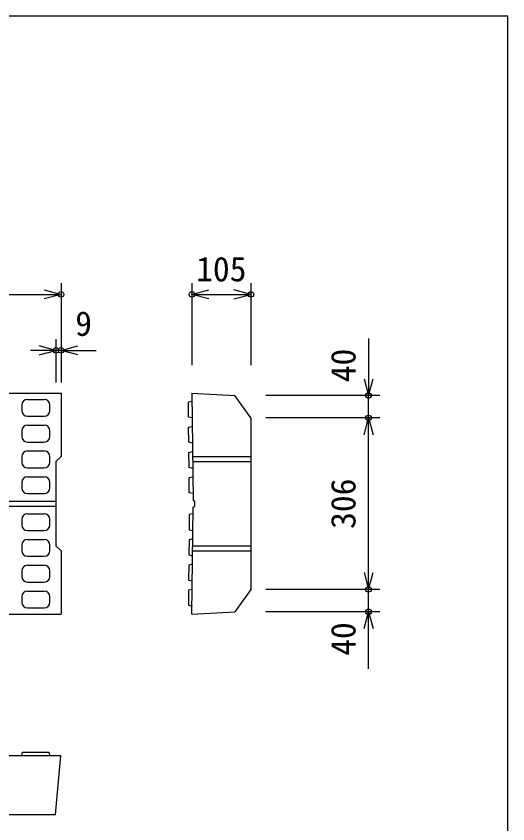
# Model space of a CAD drawing. Units: millimetres, scale not verified. Extents: x -16800 to 16800, y -5940 to 5940.
# Drawn here: x -4831 to -3954, y 2767 to 4208 of the extents above; entities that cross this region are included whole.
import ezdxf
from ezdxf.enums import TextEntityAlignment as Align

# ---------------------------------------------------------------- set-up
doc = ezdxf.new("R2010")
doc.units = ezdxf.units.MM
doc.header["$LTSCALE"] = 20
doc.header["$PDMODE"] = 32
doc.header["$PDSIZE"] = 10
for name, color, linetype, lineweight in [('0-0_DIM', 7, 'Continuous', 25), ('0-2_HATCH', 6, 'Continuous', 25), ('0-5_OUTLINE', 3, 'Continuous', 25), ('0-6_TXT', 7, 'Continuous', 25)]:
    doc.layers.add(name, color=color, linetype=linetype, lineweight=lineweight)
doc.styles.add('ＭＳ ゴシック', font='')
doc.styles.get('ＭＳ ゴシック').set_extended_font_data('MS Gothic')

msp = doc.modelspace()

# ---------------------------------------------------------------- linework, layer by layer
at = {"layer": '0-0_DIM'}
for p, q in [((-4751.2, 3731.58), (-4751.2, 3554.46)), ((-4517.65, 3731.6), (-4517.65, 3585.19)), ((-4412.65, 3731.6), (-4412.65, 3585.19)), ((-5751.2, 3711.58), (-4751.2, 3711.58)), ((-4517.65, 3711.6), (-4412.65, 3711.6)), ((-4202.65, 3633.04), (-4202.65, 3531.03)), ((-4760.2, 3631.58), (-4760.2, 3554.46)), ((-4751.2, 3611.58), (-4688.23, 3611.58)), ((-4182.65, 3531.03), (-4385.73, 3531.03)), ((-4182.65, 3531.03), (-4385.73, 3531.03)), ((-4202.65, 3491.05), (-4202.65, 3531.03)), ((-4182.65, 3491.05), (-4385.73, 3491.05)), ((-4202.65, 3185.05), (-4202.65, 3491.05)), ((-4182.65, 3185.05), (-4385.73, 3185.05)), ((-4202.65, 3145.05), (-4202.65, 3185.05)), ((-4182.65, 3145.05), (-4385.73, 3145.05)), ((-4182.65, 3145.05), (-4385.73, 3145.05)), ((-4202.65, 3043.04), (-4202.65, 3145.05))]:
    msp.add_line(p, q, dxfattribs=at)
for points in [[(-4781.2, 3719.62), (-4751.2, 3711.58), (-4781.2, 3703.54)], [(-4487.65, 3703.56), (-4517.65, 3711.6), (-4487.65, 3719.64)], [(-4442.65, 3703.56), (-4412.65, 3711.6), (-4442.65, 3719.64)], [(-4790.2, 3603.54), (-4760.2, 3611.58), (-4790.2, 3619.62)], [(-4721.2, 3603.54), (-4751.2, 3611.58), (-4721.2, 3619.62)], [(-4751.2, 3611.58), (-4760.2, 3611.58), (-4805.64, 3611.58)], [(-4210.69, 3561.03), (-4202.65, 3531.03), (-4194.61, 3561.03)], [(-4210.69, 3461.05), (-4202.65, 3491.05), (-4194.61, 3461.05)], [(-4210.69, 3215.05), (-4202.65, 3185.05), (-4194.61, 3215.05)], [(-4210.69, 3115.05), (-4202.65, 3145.05), (-4194.61, 3115.05)]]:
    msp.add_lwpolyline(points, dxfattribs=at)
for p in [(-4751.2, 3711.58), (-4517.65, 3711.6), (-4412.65, 3711.6), (-4760.2, 3611.58), (-4751.2, 3611.58), (-4202.65, 3531.03), (-4202.65, 3531.03), (-4202.65, 3491.05), (-4202.65, 3185.05), (-4202.65, 3145.05)]:
    msp.add_point(p, dxfattribs=at)
at = {"layer": '0-2_HATCH'}
for p, q in [((-4811.2, 3524.05), (-4781.2, 3524.05)), ((-4821.2, 3514.05), (-4821.2, 3504.05)), ((-4771.2, 3504.05), (-4771.2, 3514.05)), ((-4811.2, 3494.05), (-4781.2, 3494.05)), ((-4517.2, 3491.05), (-4523.72, 3492.55)), ((-4811.2, 3478.05), (-4781.2, 3478.05)), ((-4821.2, 3468.05), (-4821.2, 3458.05)), ((-4771.2, 3458.05), (-4771.2, 3468.05)), ((-4811.2, 3448.05), (-4781.2, 3448.05)), ((-4516.74, 3446.05), (-4523.26, 3447.55)), ((-4811.2, 3432.05), (-4781.2, 3432.05)), ((-4821.2, 3422.05), (-4821.2, 3412.05)), ((-4771.2, 3412.05), (-4771.2, 3422.05)), ((-4516.28, 3401.05), (-4522.8, 3402.55)), ((-4811.2, 3402.05), (-4781.2, 3402.05)), ((-4821.2, 3376.05), (-4821.2, 3366.05)), ((-4811.2, 3386.05), (-4781.2, 3386.05)), ((-4771.2, 3366.05), (-4771.2, 3376.05)), ((-4811.2, 3356.05), (-4781.2, 3356.05)), ((-4515.82, 3356.05), (-4522.34, 3357.55)), ((-4811.2, 3320.05), (-4781.2, 3320.05)), ((-4515.82, 3320.05), (-4522.34, 3318.55)), ((-4821.2, 3310.05), (-4821.2, 3300.05)), ((-4771.2, 3300.05), (-4771.2, 3310.05)), ((-4811.2, 3290.05), (-4781.2, 3290.05)), ((-4811.2, 3274.05), (-4781.2, 3274.05)), ((-4516.28, 3275.05), (-4522.8, 3273.55)), ((-4821.2, 3264.05), (-4821.2, 3254.05)), ((-4771.2, 3254.05), (-4771.2, 3264.05)), ((-4811.2, 3244.05), (-4781.2, 3244.05)), ((-4516.74, 3230.05), (-4523.26, 3228.55)), ((-4821.2, 3218.05), (-4821.2, 3208.05)), ((-4811.2, 3228.05), (-4781.2, 3228.05)), ((-4771.2, 3208.05), (-4771.2, 3218.05)), ((-4811.2, 3198.05), (-4781.2, 3198.05)), ((-4821.2, 3172.05), (-4821.2, 3162.05)), ((-4811.2, 3182.05), (-4781.2, 3182.05)), ((-4771.2, 3162.05), (-4771.2, 3172.05)), ((-4517.2, 3185.05), (-4523.72, 3183.55)), ((-4811.2, 3152.05), (-4781.2, 3152.05))]:
    msp.add_line(p, q, dxfattribs=at)
for points in [[(-4523.72, 3492.5), (-4523.99, 3519.5), (-4517.51, 3521.05)], [(-4523.26, 3447.5), (-4523.53, 3474.5), (-4517.05, 3476.05)], [(-4522.8, 3402.5), (-4523.07, 3429.5), (-4516.59, 3431.05)], [(-4522.34, 3357.5), (-4522.61, 3384.5), (-4516.13, 3386.05)], [(-4522.34, 3318.6), (-4522.61, 3291.6), (-4516.13, 3290.05)], [(-4522.8, 3273.6), (-4523.07, 3246.6), (-4516.59, 3245.05)], [(-4523.26, 3228.6), (-4523.53, 3201.6), (-4517.05, 3200.05)], [(-4523.72, 3183.6), (-4523.99, 3156.6), (-4517.51, 3155.05)], [(-4821.2, 2887.72), (-4819.7, 2894.22), (-4772.7, 2894.22), (-4771.2, 2887.72)]]:
    msp.add_lwpolyline(points, dxfattribs=at)
for centre, start, end in [((-4811.2, 3514.05), 90, 180), ((-4781.2, 3514.05), 0, 90), ((-4811.2, 3504.05), 180, 270), ((-4781.2, 3504.05), 270, 0), ((-4811.2, 3468.05), 90, 180), ((-4781.2, 3468.05), 0, 90), ((-4811.2, 3458.05), 180, 270), ((-4781.2, 3458.05), 270, 0), ((-4811.2, 3422.05), 90, 180), ((-4781.2, 3422.05), 0, 90), ((-4811.2, 3412.05), 180, 270), ((-4781.2, 3412.05), 270, 0), ((-4811.2, 3376.05), 90, 180), ((-4781.2, 3376.05), 0, 90), ((-4811.2, 3366.05), 180, 270), ((-4781.2, 3366.05), 270, 0), ((-4811.2, 3310.05), 90, 180), ((-4781.2, 3310.05), 0, 90), ((-4811.2, 3300.05), 180, 270), ((-4781.2, 3300.05), 270, 0), ((-4811.2, 3264.05), 90, 180), ((-4781.2, 3264.05), 0, 90), ((-4811.2, 3254.05), 180, 270), ((-4781.2, 3254.05), 270, 0), ((-4811.2, 3218.05), 90, 180), ((-4781.2, 3218.05), 0, 90), ((-4811.2, 3208.05), 180, 270), ((-4781.2, 3208.05), 270, 0), ((-4811.2, 3172.05), 90, 180), ((-4781.2, 3172.05), 0, 90), ((-4811.2, 3162.05), 180, 270), ((-4781.2, 3162.05), 270, 0)]:
    msp.add_arc(centre, 10, start, end, dxfattribs=at)
at = {"layer": '0-5_OUTLINE'}
for p, q in [((-4517.65, 3535.05), (-4515.7, 3344.07)), ((-4517.65, 3535.05), (-4441.15, 3531.05)), ((-4412.65, 3491.05), (-4441.15, 3531.05)), ((-4412.65, 3491.05), (-4412.65, 3185.05)), ((-4760.2, 3413.05), (-4751.2, 3422.05)), ((-4516.5, 3422.05), (-4412.65, 3422.05)), ((-4760.2, 3413.05), (-4760.2, 3263.05)), ((-4516.4, 3413.05), (-4412.65, 3413.05)), ((-5742.2, 3342.55), (-4760.2, 3342.55)), ((-5742.2, 3333.55), (-4760.2, 3333.55)), ((-4517.65, 3141.05), (-4515.7, 3332.03)), ((-4515.7, 3344.07), (-4512.5, 3342.55)), ((-4515.7, 3332.03), (-4512.5, 3333.55)), ((-4512.5, 3333.55), (-4512.5, 3342.55)), ((-4751.2, 3254.05), (-4760.2, 3263.05)), ((-4516.4, 3263.05), (-4412.65, 3263.05)), ((-4751.2, 3254.05), (-4751.2, 3141.05)), ((-4516.5, 3254.05), (-4412.65, 3254.05)), ((-4412.65, 3185.05), (-4441.15, 3145.05)), ((-4517.65, 3141.05), (-4441.15, 3145.05)), ((-5751.2, 3141.05), (-4751.2, 3141.05)), ((-4751.3, 2887.72), (-5751.11, 2887.72))]:
    msp.add_line(p, q, dxfattribs=at)
for points in [[(-5751.2, 3535.05), (-4751.2, 3535.05), (-4751.2, 3422.05)], [(-5751.11, 2887.72), (-5741.2, 2783.23), (-4761.2, 2783.23), (-4751.3, 2887.72)]]:
    msp.add_lwpolyline(points, dxfattribs=at)
at = {"layer": '0-6_TXT'}
msp.add_lwpolyline([(-6454.13, 2208.14), (-3954.13, 2208.14), (-3954.13, 4208.14), (-6454.13, 4208.14)], close=True, dxfattribs=at)

# ---------------------------------------------------------------- texts
at = {"layer": '0-0_DIM', "style": 'ＭＳ ゴシック'}
for s, p in [('105', (-4510.15, 3721.6)), ('9', (-4725.86, 3624.28))]:
    msp.add_text(s, height=43.99, dxfattribs=at).set_placement(p, align=Align.BOTTOM_LEFT)
for s, p in [('40', (-4212.65, 3554.81)), ('306', (-4212.65, 3293.05)), ('40', (-4212.65, 3066.48))]:
    msp.add_text(s, height=43.99, rotation=90, dxfattribs=at).set_placement(p, align=Align.BOTTOM_LEFT)

doc.saveas('drawing.dxf')
